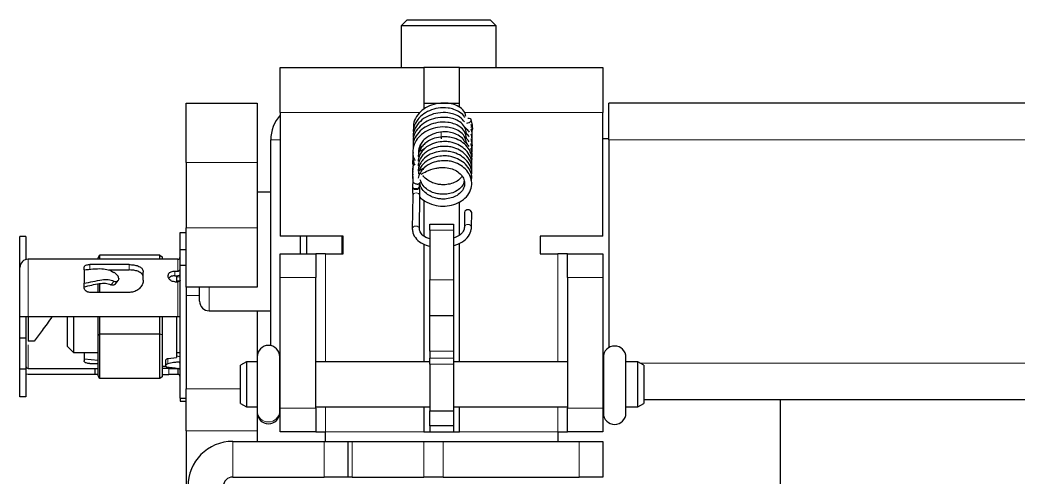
# Model space of a CAD drawing. Header units: millimetres. Extents: x -287 to 523, y -14 to 1990.
# Drawn here: x -203 to -118.8, y 31.5 to 70 of the extents above; entities that cross this region are included whole.
import ezdxf

# ---------------------------------------------------------------- set-up
doc = ezdxf.new("R2010")
doc.units = ezdxf.units.MM

msp = doc.modelspace()

# ---------------------------------------------------------------- linework, layer by layer
at = {"color": 7, "linetype": 'Continuous', "lineweight": 25}
for p, q in [((-170.309, 70.025), (-170.809, 69.525)), ((-170.309, 70.025), (-166.505, 70.025)), ((-166.505, 70.025), (-163.309, 70.025)), ((-162.809, 69.525), (-163.309, 70.025)), ((-170.809, 69.525), (-170.809, 66.025)), ((-166.461, 69.525), (-170.809, 69.525)), ((-162.809, 69.525), (-166.461, 69.525)), ((-162.809, 66.025), (-162.809, 69.525)), ((-181.009, 62.225), (-181.009, 66.025)), ((-181.009, 66.025), (-168.909, 66.025)), ((-168.909, 66.025), (-168.909, 62.506)), ((-165.909, 66.025), (-168.909, 66.025)), ((-165.909, 66.025), (-153.809, 66.025)), ((-165.909, 62.683), (-165.909, 66.025)), ((-153.809, 66.025), (-153.809, 62.225)), ((-188.959, 63.025), (-182.959, 63.025)), ((-188.959, 58.025), (-188.959, 63.025)), ((-182.959, 63.025), (-182.959, 58.025)), ((-168.909, 63.025), (-165.909, 63.025)), ((-153.309, 59.925), (-153.309, 63.025)), ((-24.309, 63.025), (-153.309, 63.025)), ((-181.009, 62.225), (-181.009, 51.825)), ((-164.815, 61.167), (-164.91, 61.636)), ((-153.809, 51.825), (-153.809, 62.225)), ((-164.81, 61.089), (-164.815, 61.167)), ((-181.809, 42.588), (-181.809, 59.925)), ((-153.309, 60.025), (-153.809, 60.025)), ((-153.309, 59.925), (-153.309, 42.427)), ((-169.352, 58.924), (-168.833, 59.205)), ((-188.959, 58.025), (-188.959, 52.525)), ((-182.959, 58.025), (-182.959, 52.525)), ((-169.813, 58.063), (-169.826, 57.382)), ((-169.309, 57.337), (-168.792, 57.622)), ((-169.829, 56.464), (-169.87, 55.988)), ((-169.827, 56.854), (-169.833, 56.452)), ((-169.87, 55.988), (-169.866, 55.91)), ((-169.271, 56.022), (-169.244, 56.329)), ((-169.266, 55.943), (-169.271, 56.022)), ((-181.809, 55.525), (-182.959, 55.525)), ((-169.848, 55.228), (-169.88, 52.438)), ((-169.28, 52.431), (-169.248, 55.221)), ((-168.909, 54.838), (-168.909, 51.85)), ((-165.909, 51.923), (-165.909, 54.686)), ((-165.47, 53.81), (-165.484, 52.57)), ((-164.884, 52.563), (-164.87, 53.803)), ((-188.959, 47.525), (-188.959, 52.525)), ((-182.959, 52.525), (-182.959, 47.525)), ((-168.409, 52.825), (-166.409, 52.825)), ((-168.409, 52.325), (-168.409, 52.825)), ((-168.409, 52.325), (-168.409, 48.141)), ((-166.409, 52.825), (-166.409, 52.325)), ((-166.409, 52.325), (-166.409, 48.141)), ((-165.484, 52.582), (-165.484, 52.57)), ((-202.459, 51.783), (-202.959, 51.783)), ((-202.959, 49.175), (-202.959, 51.783)), ((-202.459, 51.783), (-202.459, 49.846)), ((-189.459, 52.125), (-188.959, 52.125)), ((-189.459, 50.658), (-189.459, 52.125)), ((-175.709, 51.825), (-181.009, 51.825)), ((-179.309, 50.325), (-179.309, 51.825)), ((-178.809, 51.825), (-178.809, 50.325)), ((-175.809, 51.825), (-175.809, 50.325)), ((-175.709, 50.325), (-175.709, 51.825)), ((-153.809, 51.825), (-159.109, 51.825)), ((-159.109, 51.825), (-159.109, 50.325)), ((-189.459, 49.348), (-189.459, 50.658)), ((-188.959, 50.658), (-189.459, 50.658)), ((-168.909, 51.14), (-168.909, 41.225)), ((-165.909, 41.225), (-165.909, 51.224)), ((-196.659, 49.875), (-202.259, 49.875)), ((-189.659, 49.875), (-196.659, 49.875)), ((-196.359, 49.971), (-196.244, 50.218)), ((-196.359, 49.875), (-196.359, 49.971)), ((-196.244, 50.218), (-196.244, 49.875)), ((-191.159, 50.218), (-196.244, 50.218)), ((-191.159, 49.875), (-191.159, 50.218)), ((-191.159, 50.218), (-190.959, 50.076)), ((-190.959, 50.076), (-190.959, 49.875)), ((-181.009, 50.325), (-178.009, 50.325)), ((-181.009, 48.325), (-181.009, 50.325)), ((-178.009, 50.325), (-178.009, 48.325)), ((-177.209, 50.325), (-178.009, 50.325)), ((-177.209, 50.325), (-175.709, 50.325)), ((-159.109, 50.325), (-157.609, 50.325)), ((-156.809, 50.325), (-157.609, 50.325)), ((-156.809, 48.325), (-156.809, 50.325)), ((-156.809, 50.325), (-153.809, 50.325)), ((-153.809, 50.325), (-153.809, 48.325)), ((-202.959, 45.025), (-202.959, 49.175)), ((-197.559, 48.974), (-197.559, 49.186)), ((-197.559, 48.974), (-197.559, 47.842)), ((-193.759, 49.421), (-197.059, 49.421)), ((-195.478, 48.968), (-193.759, 48.968)), ((-189.909, 48.873), (-189.659, 48.873)), ((-189.459, 38.167), (-189.459, 49.348)), ((-188.959, 49.348), (-189.459, 49.348)), ((-194.908, 47.787), (-194.676, 48.081)), ((-194.632, 48.247), (-194.632, 48.218)), ((-192.559, 48.099), (-192.559, 48.777)), ((-190.459, 48.395), (-190.459, 48.514)), ((-189.909, 48.477), (-189.659, 48.477)), ((-189.909, 47.978), (-189.659, 47.978)), ((-189.759, 48.477), (-189.759, 47.978)), ((-189.459, 48.402), (-189.759, 48.359)), ((-189.501, 48.025), (-189.759, 48.025)), ((-181.009, 37.325), (-181.009, 48.325)), ((-178.009, 37.325), (-178.009, 48.325)), ((-168.409, 45.141), (-168.409, 48.141)), ((-166.409, 48.141), (-166.409, 45.141)), ((-156.809, 48.325), (-156.809, 37.325)), ((-153.809, 48.325), (-153.809, 37.325)), ((-197.559, 47.517), (-197.559, 47.842)), ((-196.359, 47.075), (-196.359, 47.804)), ((-196.244, 47.865), (-196.244, 47.075)), ((-194.949, 47.743), (-194.912, 47.789)), ((-182.959, 47.525), (-188.959, 47.525)), ((-188.959, 47.525), (-188.959, 46.813)), ((-187.809, 46.325), (-187.809, 47.525)), ((-193.759, 47.075), (-197.059, 47.075)), ((-188.959, 46.813), (-188.959, 38.955)), ((-187.009, 45.525), (-181.809, 45.525)), ((-182.959, 45.525), (-182.959, 41.721)), ((-202.259, 45.025), (-202.959, 45.025)), ((-202.959, 43.219), (-202.959, 45.025)), ((-202.459, 45.025), (-202.459, 43.219)), ((-200.259, 45.025), (-202.259, 45.025)), ((-189.659, 45.025), (-200.259, 45.025)), ((-198.959, 42.525), (-198.959, 45.025)), ((-198.459, 45.025), (-198.459, 42.025)), ((-196.33, 45.025), (-196.359, 44.997)), ((-196.359, 43.457), (-196.359, 44.997)), ((-196.244, 45.025), (-196.244, 43.557)), ((-191.159, 43.557), (-191.159, 45.025)), ((-190.959, 44.979), (-190.959, 43.499)), ((-189.759, 45.025), (-189.759, 41.603)), ((-189.459, 45.025), (-189.659, 45.025)), ((-168.409, 45.141), (-166.409, 45.141)), ((-168.409, 42.141), (-168.409, 45.141)), ((-166.409, 45.141), (-166.409, 42.141)), ((-202.459, 43.219), (-202.959, 43.219)), ((-202.959, 40.609), (-202.959, 43.219)), ((-202.459, 43.219), (-202.459, 40.609)), ((-201.759, 42.976), (-202.259, 42.976)), ((-196.244, 43.557), (-196.359, 43.457)), ((-196.359, 40.079), (-196.359, 43.457)), ((-196.244, 43.557), (-196.244, 39.833)), ((-191.159, 43.557), (-196.244, 43.557)), ((-191.159, 39.833), (-191.159, 43.557)), ((-190.959, 43.499), (-191.159, 43.557)), ((-190.959, 43.499), (-190.959, 39.975)), ((-198.959, 42.525), (-198.459, 42.025)), ((-168.409, 42.141), (-168.409, 41.524)), ((-166.409, 42.141), (-166.409, 41.524)), ((-198.459, 42.025), (-196.359, 42.025)), ((-197.559, 42.025), (-197.559, 41.484)), ((-197.559, 41.484), (-197.559, 41.32)), ((-197.559, 41.484), (-196.359, 41.366)), ((-190.473, 41.502), (-189.759, 41.603)), ((-189.759, 42.025), (-189.459, 42.025)), ((-189.459, 41.649), (-189.759, 41.692)), ((-182.961, 41.66), (-182.961, 37.069)), ((-181.061, 37.069), (-181.061, 41.66)), ((-168.409, 41.041), (-168.409, 41.524)), ((-166.409, 41.524), (-166.409, 41.041)), ((-153.771, 41.612), (-153.771, 36.912)), ((-151.871, 36.912), (-151.871, 41.612)), ((-202.959, 38.268), (-202.959, 40.609)), ((-202.459, 40.609), (-202.959, 40.609)), ((-202.459, 40.609), (-202.459, 38.268)), ((-202.259, 40.675), (-196.659, 40.675)), ((-197.059, 41.083), (-196.359, 41.083)), ((-196.659, 40.675), (-196.659, 40.175)), ((-196.659, 40.675), (-196.359, 40.675)), ((-190.959, 40.875), (-190.659, 40.875)), ((-190.409, 40.675), (-190.959, 40.675)), ((-190.659, 40.863), (-190.659, 40.938)), ((-190.409, 40.675), (-189.659, 40.675)), ((-189.659, 40.675), (-189.659, 40.175)), ((-183.859, 41.225), (-184.359, 40.937)), ((-184.359, 37.714), (-184.359, 40.937)), ((-182.961, 41.225), (-183.859, 41.225)), ((-183.859, 41.225), (-183.859, 37.425)), ((-181.009, 41.225), (-181.061, 41.225)), ((-168.409, 41.225), (-178.009, 41.225)), ((-168.409, 41.041), (-168.409, 37.099)), ((-156.809, 41.225), (-166.409, 41.225)), ((-166.409, 41.041), (-166.409, 37.099)), ((-153.771, 41.225), (-153.809, 41.225)), ((-150.859, 41.225), (-151.871, 41.225)), ((-150.359, 40.937), (-150.859, 41.225)), ((-150.859, 39.325), (-150.859, 41.225)), ((-150.359, 40.937), (-150.359, 39.325)), ((-196.659, 40.175), (-202.259, 40.175)), ((-196.359, 40.175), (-196.659, 40.175)), ((-196.244, 39.833), (-196.359, 40.079)), ((-191.159, 39.833), (-196.244, 39.833)), ((-190.959, 39.975), (-191.159, 39.833)), ((-190.959, 40.175), (-190.409, 40.175)), ((-189.659, 40.175), (-190.409, 40.175)), ((-188.959, 35.419), (-188.959, 38.955)), ((-150.859, 37.425), (-150.859, 39.325)), ((-150.359, 39.325), (-150.359, 37.714)), ((-202.459, 38.268), (-202.959, 38.268)), ((-189.459, 38.167), (-188.959, 38.167)), ((-189.459, 38.167), (-189.459, 37.925)), ((-189.459, 37.925), (-188.959, 37.925)), ((-27.159, 38.025), (-150.359, 38.025)), ((-138.859, 38.025), (-138.859, 24.625)), ((-184.359, 37.714), (-183.859, 37.425)), ((-183.859, 37.425), (-182.961, 37.425)), ((-182.961, 37.069), (-182.961, 36.96)), ((-181.061, 37.425), (-181.009, 37.425)), ((-181.061, 36.96), (-181.061, 37.069)), ((-181.009, 35.325), (-181.009, 37.325)), ((-178.009, 37.425), (-168.409, 37.425)), ((-178.009, 37.325), (-178.009, 35.325)), ((-168.909, 37.425), (-168.909, 35.325)), ((-168.409, 37.099), (-166.409, 37.099)), ((-168.409, 35.825), (-168.409, 37.099)), ((-166.409, 37.425), (-156.809, 37.425)), ((-166.409, 37.099), (-166.409, 35.825)), ((-165.909, 35.325), (-165.909, 37.425)), ((-156.809, 35.325), (-156.809, 37.325)), ((-153.809, 37.425), (-153.771, 37.425)), ((-153.809, 37.325), (-153.809, 35.325)), ((-151.871, 37.425), (-150.859, 37.425)), ((-150.859, 37.425), (-150.359, 37.714)), ((-182.959, 36.899), (-182.959, 35.419)), ((-188.959, 35.419), (-188.959, 30.802)), ((-182.959, 35.419), (-182.959, 34.525)), ((-166.409, 35.825), (-168.409, 35.825)), ((-168.409, 35.825), (-168.409, 35.325)), ((-166.409, 35.825), (-166.409, 35.325)), ((-185.009, 34.525), (-177.309, 34.525)), ((-178.009, 35.325), (-181.009, 35.325)), ((-178.009, 35.325), (-177.209, 35.325)), ((-177.309, 34.525), (-175.309, 34.525)), ((-177.209, 34.525), (-177.209, 35.325)), ((-175.309, 34.525), (-175.309, 31.525)), ((-175.309, 34.525), (-174.948, 34.525)), ((-174.948, 34.525), (-168.906, 34.525)), ((-168.909, 35.325), (-168.409, 35.325)), ((-168.906, 34.525), (-167.268, 34.525)), ((-168.409, 35.325), (-166.409, 35.325)), ((-167.268, 34.525), (-155.809, 34.525)), ((-166.409, 35.325), (-165.909, 35.325)), ((-157.609, 35.325), (-157.609, 34.525)), ((-157.609, 35.325), (-156.809, 35.325)), ((-153.809, 35.325), (-156.809, 35.325)), ((-155.809, 34.525), (-153.809, 34.525)), ((-153.809, 34.525), (-153.809, 31.525)), ((-185.009, 31.525), (-177.309, 31.525)), ((-175.309, 31.525), (-177.309, 31.525)), ((-174.948, 31.525), (-175.309, 31.525)), ((-174.948, 31.525), (-168.906, 31.525)), ((-167.268, 31.525), (-168.906, 31.525)), ((-167.268, 31.525), (-155.809, 31.525)), ((-153.809, 31.525), (-155.809, 31.525))]:
    msp.add_line(p, q, dxfattribs=at)
at = {"color": 8, "linetype": 'Continuous', "lineweight": 18}
for p, q in [((-169.222, 62.225), (-181.009, 62.225)), ((-153.809, 62.225), (-165.459, 62.225)), ((-181.009, 59.925), (-181.809, 59.925)), ((-24.309, 59.925), (-153.309, 59.925)), ((-182.959, 58.025), (-188.959, 58.025)), ((-188.959, 52.525), (-182.959, 52.525)), ((-166.409, 52.325), (-168.409, 52.325)), ((-202.259, 49.875), (-202.259, 45.025)), ((-189.659, 48.873), (-189.659, 49.875)), ((-177.209, 41.225), (-177.209, 50.325)), ((-157.609, 50.325), (-157.609, 41.225)), ((-197.059, 49.421), (-197.059, 48.968)), ((-193.759, 48.968), (-193.759, 49.421)), ((-189.909, 48.873), (-189.909, 48.477)), ((-189.659, 45.025), (-189.659, 47.978)), ((-178.009, 48.325), (-181.009, 48.325)), ((-168.409, 48.141), (-166.409, 48.141)), ((-153.809, 48.325), (-156.809, 48.325)), ((-187.009, 47.525), (-187.009, 45.525)), ((-187.809, 46.813), (-188.959, 46.813)), ((-202.259, 42.666), (-202.259, 40.675)), ((-166.409, 42.141), (-168.409, 42.141)), ((-168.409, 41.524), (-166.409, 41.524)), ((-190.409, 40.175), (-190.409, 40.675)), ((-166.409, 41.041), (-168.409, 41.041)), ((-26.832, 41.125), (-150.686, 41.125)), ((-188.959, 38.955), (-184.359, 38.955)), ((-181.009, 37.325), (-178.009, 37.325)), ((-177.209, 35.325), (-177.209, 37.425)), ((-157.609, 37.425), (-157.609, 35.325)), ((-156.809, 37.325), (-153.809, 37.325)), ((-182.959, 35.419), (-188.959, 35.419)), ((-185.009, 31.525), (-185.009, 34.525)), ((-177.309, 31.525), (-177.309, 34.525)), ((-168.909, 35.325), (-177.209, 35.325)), ((-174.948, 34.525), (-174.948, 31.525)), ((-168.906, 31.525), (-168.906, 34.525)), ((-167.268, 34.525), (-167.268, 31.525)), ((-157.609, 35.325), (-165.909, 35.325)), ((-155.809, 31.525), (-155.809, 34.525))]:
    msp.add_line(p, q, dxfattribs=at)
at = {"color": 7, "linetype": 'Continuous', "lineweight": 25, "flags": 128}
for points in [[(-165.283, 61.343), (-165.196, 61.351), (-165.085, 61.389), (-164.991, 61.449), (-164.927, 61.522), (-164.904, 61.598), (-164.926, 61.665), (-164.987, 61.712), (-165.081, 61.732), (-165.191, 61.723), (-165.191, 61.723)], [(-189.459, 48.5), (-189.523, 48.487), (-189.659, 48.477)], [(-189.459, 48.1), (-189.463, 48.076), (-189.474, 48.053), (-189.493, 48.032), (-189.518, 48.014), (-189.548, 47.998), (-189.583, 47.987), (-189.62, 47.98), (-189.659, 47.978)], [(-202.259, 40.175), (-202.396, 40.189), (-202.459, 40.205)]]:
    msp.add_lwpolyline(points, dxfattribs=at)
at = {"color": 8, "linetype": 'Continuous', "lineweight": 18, "flags": 128}
for points in [[(-169.87, 55.988), (-169.848, 55.925), (-169.784, 55.867), (-169.687, 55.83), (-169.573, 55.819)], [(-169.866, 55.91), (-169.844, 55.847), (-169.779, 55.789), (-169.683, 55.751), (-169.568, 55.74)], [(-169.573, 55.819), (-169.458, 55.836), (-169.36, 55.88), (-169.294, 55.942), (-169.271, 56.014), (-169.271, 56.021)], [(-169.568, 55.74), (-169.453, 55.758), (-169.356, 55.801), (-169.29, 55.864), (-169.266, 55.935), (-169.266, 55.943)], [(-169.561, 55.46), (-169.445, 55.445), (-169.345, 55.397), (-169.276, 55.323), (-169.248, 55.233), (-169.248, 55.221)], [(-169.593, 52.67), (-169.477, 52.656), (-169.377, 52.608), (-169.308, 52.533), (-169.28, 52.444), (-169.28, 52.434)]]:
    msp.add_lwpolyline(points, dxfattribs=at)
at = {"color": 7, "linetype": 'Continuous', "lineweight": 25}
for centre, radius, start, end in [((-178.709, 59.925), 3.1, 137.89655, 180), ((-166.402, 60.185), 1.046, 179.97298, 189.73536), ((-165.204, 53.774), 0.269, 85.56913, 172.30264), ((-165.142, 53.771), 0.273, 6.61508, 98.74019), ((-202.259, 49.175), 0.7, 90, 180), ((-189.659, 50.075), 0.2, 270, 0), ((-189.641, 49.055), 0.183, 264.18756, 352.66613), ((-187.009, 46.325), 0.8, 180, 270), ((-182.011, 41.66), 0.95, 0, 180), ((-152.821, 41.612), 0.95, 0, 180), ((-189.559, 41.944), 0.0996, 3.92792, 54.46683), ((-202.259, 40.875), 0.2, 180, 270), ((-189.659, 39.975), 0.2, 0, 90), ((-182.011, 36.96), 0.95, 180, 0), ((-152.821, 36.912), 0.95, 180, 0), ((-185.009, 30.725), 3.8, 90, 180), ((-185.009, 30.725), 0.8, 90, 180)]:
    msp.add_arc(centre, radius, start, end, dxfattribs=at)
at = {"color": 8, "linetype": 'Continuous', "lineweight": 18}
for centre, radius, start, end in [((-165.008, 61.181), 0.194, 281.16678, 355.78028), ((-164.958, 61.086), 0.147, 305.37952, 0.99151), ((-161.659, 60.49), 5.797, 179.23853, 183.01816), ((-169.582, 55.192), 0.269, 85.56913, 172.30264), ((-169.614, 52.402), 0.269, 85.57069, 172.28471), ((-165.217, 52.531), 0.272, 85.84851, 169.10635), ((-165.156, 52.531), 0.273, 6.62516, 98.73922), ((-182.033, 37.091), 0.929, 181.38421, 271.32035), ((-181.99, 37.091), 0.929, 268.67965, 358.61579)]:
    msp.add_arc(centre, radius, start, end, dxfattribs=at)
at = {"color": 7, "linetype": 'Continuous', "lineweight": 25}
for points, knots in [([(-165.46, 61.804), (-165.463, 61.812), (-165.518, 61.998), (-165.833, 62.248), (-166.322, 62.502), (-166.956, 62.638), (-167.686, 62.628), (-168.449, 62.413), (-169.092, 62.032), (-169.563, 61.496), (-169.812, 60.965), (-169.794, 60.631), (-169.788, 60.525)], [0, 0, 0, 0, 0.004993, 0.1184, 0.219918, 0.305422, 0.440621, 0.56324, 0.685592, 0.810243, 0.939925, 1, 1, 1, 1]), ([(-165.363, 61.907), (-165.387, 62.018), (-165.453, 62.311), (-165.815, 62.653), (-166.314, 62.903), (-166.946, 63.041), (-167.677, 63.031), (-168.44, 62.818), (-169.084, 62.437), (-169.558, 61.903), (-169.813, 61.347), (-169.791, 60.986), (-169.783, 60.854)], [0, 0, 0, 0, 0.063333, 0.16851, 0.262688, 0.342003, 0.46736, 0.58109, 0.694609, 0.810179, 0.930447, 1, 1, 1, 1]), ([(-165.308, 60.472), (-165.348, 60.665), (-165.426, 61.043), (-165.837, 61.452), (-166.343, 61.698), (-166.974, 61.834), (-167.706, 61.82), (-168.468, 61.604), (-169.108, 61.22), (-169.579, 60.683), (-169.829, 60.128), (-169.806, 59.77), (-169.797, 59.64)], [0, 0, 0, 0, 0.105289, 0.205903, 0.295917, 0.37175, 0.491758, 0.600525, 0.708989, 0.819647, 0.934706, 1, 1, 1, 1]), ([(-165.479, 61.432), (-165.596, 61.579), (-165.818, 61.859), (-166.336, 62.098), (-166.964, 62.237), (-167.697, 62.224), (-168.459, 62.009), (-169.1, 61.626), (-169.572, 61.089), (-169.824, 60.534), (-169.801, 60.175), (-169.792, 60.045)], [0, 0, 0, 0, 0.111414, 0.212113, 0.296936, 0.431116, 0.552769, 0.67412, 0.797839, 0.926514, 1, 1, 1, 1]), ([(-165.317, 59.666), (-165.359, 59.862), (-165.439, 60.242), (-165.854, 60.651), (-166.361, 60.895), (-166.994, 61.029), (-167.725, 61.013), (-168.487, 60.794), (-169.123, 60.408), (-169.602, 59.869), (-169.846, 59.224), (-169.868, 58.633), (-169.716, 58.308), (-169.662, 58.194)], [0, 0, 0, 0, 0.095875, 0.186437, 0.267412, 0.335647, 0.443719, 0.541603, 0.639152, 0.738819, 0.842388, 0.944313, 1, 1, 1, 1]), ([(-165.313, 60.069), (-165.353, 60.263), (-165.432, 60.643), (-165.845, 61.052), (-166.352, 61.296), (-166.984, 61.431), (-167.716, 61.417), (-168.477, 61.199), (-169.117, 60.814), (-169.586, 60.276), (-169.835, 59.721), (-169.81, 59.364), (-169.801, 59.235)], [0, 0, 0, 0, 0.105884, 0.20648, 0.296453, 0.37226, 0.492276, 0.601015, 0.709415, 0.82009, 0.935131, 1, 1, 1, 1]), ([(-165.497, 59.805), (-165.499, 59.812), (-165.557, 59.997), (-165.876, 60.246), (-166.368, 60.492), (-166.909, 60.615), (-167.271, 60.595), (-167.453, 60.584)], [0, 0, 0, 0, 0.01249, 0.301593, 0.560015, 0.777814, 1, 1, 1, 1]), ([(-165.46, 60.992), (-165.411, 60.952), (-165.258, 60.826), (-165.162, 60.675), (-165.097, 60.572)], [0, 0, 0, 0, 0.318089, 1, 1, 1, 1]), ([(-164.841, 60.063), (-164.83, 60.187), (-164.807, 60.44), (-164.879, 60.69), (-164.916, 60.818)], [0, 0, 0, 0, 0.492215, 1, 1, 1, 1]), ([(-164.835, 60.525), (-164.826, 60.629), (-164.805, 60.862), (-164.873, 61.092), (-164.911, 61.221)], [0, 0, 0, 0, 0.443375, 1, 1, 1, 1]), ([(-164.828, 60.736), (-164.823, 60.745), (-164.809, 60.768), (-164.798, 60.805), (-164.791, 60.839), (-164.787, 60.87), (-164.785, 60.898), (-164.784, 60.929), (-164.784, 60.943)], [0, 0, 0, 0, 0.097418, 0.258661, 0.384306, 0.517978, 0.767153, 1, 1, 1, 1]), ([(-164.799, 60.947), (-164.799, 60.947), (-164.799, 60.947), (-164.802, 60.968), (-164.805, 61.012), (-164.809, 61.063), (-164.81, 61.089)], [0, 0, 0, 0, 0.09133, 0.306343, 0.65458, 1, 1, 1, 1]), ([(-164.894, 57.668), (-164.876, 57.748), (-164.81, 58.038), (-164.964, 58.541), (-165.333, 59.08), (-165.874, 59.481), (-166.434, 59.704), (-166.989, 59.794), (-167.556, 59.777), (-168.215, 59.617), (-168.759, 59.299), (-169.121, 58.905), (-169.311, 58.542), (-169.383, 58.267), (-169.378, 58.145), (-169.378, 58.137)], [0, 0, 0, 0, 0.042773, 0.154687, 0.264374, 0.363222, 0.46079, 0.525858, 0.60643, 0.699498, 0.806987, 0.867935, 0.931565, 0.995417, 1, 1, 1, 1]), ([(-167.456, 60.569), (-167.472, 60.568), (-167.71, 60.551), (-168.196, 60.421), (-168.742, 60.11), (-169.104, 59.717), (-169.302, 59.352), (-169.384, 58.963), (-169.366, 58.739), (-169.357, 58.625)], [0, 0, 0, 0, 0.015165, 0.21726, 0.450342, 0.58255, 0.720623, 0.859229, 1, 1, 1, 1]), ([(-164.889, 58.07), (-164.871, 58.149), (-164.805, 58.438), (-164.958, 58.94), (-165.325, 59.48), (-165.865, 59.882), (-166.425, 60.106), (-166.979, 60.196), (-167.546, 60.18), (-168.206, 60.022), (-168.75, 59.704), (-169.113, 59.311), (-169.304, 58.948), (-169.377, 58.672), (-169.372, 58.548), (-169.371, 58.538)], [0, 0, 0, 0, 0.0423085, 0.1541496, 0.2638005, 0.3626205, 0.4601099, 0.525142, 0.6056854, 0.6987441, 0.8061459, 0.8670556, 0.9306563, 0.9944906, 1, 1, 1, 1]), ([(-165.531, 60.241), (-165.462, 60.185), (-165.284, 60.043), (-165.174, 59.871), (-165.106, 59.767)], [0, 0, 0, 0, 0.391046, 1, 1, 1, 1]), ([(-165.497, 59.805), (-165.442, 59.761), (-165.279, 59.629), (-165.178, 59.47), (-165.111, 59.364)], [0, 0, 0, 0, 0.334031, 1, 1, 1, 1]), ([(-165.391, 60.525), (-165.369, 60.507), (-165.243, 60.401), (-165.166, 60.274), (-165.102, 60.17)], [0, 0, 0, 0, 0.174816, 1, 1, 1, 1]), ([(-164.85, 59.257), (-164.849, 59.257), (-164.802, 59.378), (-164.832, 59.639), (-164.894, 59.888), (-164.925, 60.012)], [0, 0, 0, 0, 0.0001717, 0.5026666, 1, 1, 1, 1]), ([(-164.845, 59.66), (-164.834, 59.786), (-164.812, 60.038), (-164.884, 60.289), (-164.92, 60.415)], [0, 0, 0, 0, 0.497485, 1, 1, 1, 1]), ([(-164.903, 56.865), (-164.885, 56.947), (-164.82, 57.239), (-164.977, 57.743), (-165.349, 58.28), (-165.891, 58.68), (-166.453, 58.901), (-167.009, 58.989), (-167.576, 58.97), (-168.234, 58.808), (-168.777, 58.488), (-169.137, 58.093), (-169.327, 57.729), (-169.398, 57.443), (-169.39, 57.311), (-169.389, 57.293)], [0, 0, 0, 0, 0.043364, 0.154562, 0.263475, 0.361617, 0.458588, 0.523228, 0.603234, 0.695603, 0.802439, 0.862993, 0.926189, 0.989583, 1, 1, 1, 1]), ([(-164.898, 57.267), (-164.88, 57.348), (-164.815, 57.638), (-164.971, 58.142), (-165.341, 58.68), (-165.883, 59.081), (-166.444, 59.303), (-166.999, 59.391), (-167.566, 59.373), (-168.225, 59.213), (-168.768, 58.894), (-169.13, 58.499), (-169.318, 58.136), (-169.39, 57.862), (-169.384, 57.742), (-169.384, 57.736)], [0, 0, 0, 0, 0.043237, 0.155226, 0.264949, 0.363826, 0.461472, 0.526578, 0.607178, 0.700257, 0.807834, 0.868821, 0.932479, 0.996349, 1, 1, 1, 1]), ([(-169.211, 59.001), (-169.211, 59.087), (-169.211, 59.241), (-169.124, 59.378), (-169.086, 59.437)], [0, 0, 0, 0, 0.563743, 1, 1, 1, 1]), ([(-164.873, 58.42), (-164.867, 58.433), (-164.813, 58.567), (-164.84, 58.838), (-164.903, 59.085), (-164.934, 59.206)], [0, 0, 0, 0, 0.051584, 0.533192, 1, 1, 1, 1]), ([(-164.854, 58.856), (-164.854, 58.857), (-164.806, 58.978), (-164.837, 59.239), (-164.899, 59.486), (-164.93, 59.609)], [0, 0, 0, 0, 0.0025156, 0.5064234, 1, 1, 1, 1]), ([(-169.808, 58.466), (-169.854, 58.236), (-169.901, 58.002), (-169.819, 57.783), (-169.818, 57.779)], [0, 0, 0, 0, 0.985359, 1, 1, 1, 1]), ([(-169.803, 58.869), (-169.834, 58.642), (-169.883, 58.271), (-169.728, 57.923), (-169.668, 57.788)], [0, 0, 0, 0, 0.612736, 1, 1, 1, 1]), ([(-169.249, 55.106), (-169.244, 55.1), (-169.138, 54.966), (-168.751, 54.712), (-168.109, 54.42), (-167.31, 54.315), (-166.548, 54.4), (-165.848, 54.674), (-165.285, 55.117), (-164.932, 55.691), (-164.828, 56.322), (-164.98, 56.943), (-165.367, 57.481), (-165.909, 57.879), (-166.472, 58.098), (-167.028, 58.184), (-167.595, 58.163), (-168.253, 58), (-168.797, 57.677), (-169.15, 57.283), (-169.329, 56.963), (-169.36, 56.764), (-169.372, 56.689)], [0, 0, 0, 0, 0.002052, 0.044802, 0.111657, 0.171853, 0.231635, 0.292253, 0.355355, 0.417763, 0.478389, 0.541427, 0.60313, 0.658728, 0.713717, 0.750355, 0.795682, 0.847989, 0.908576, 0.942903, 0.978714, 1, 1, 1, 1]), ([(-164.908, 56.464), (-164.889, 56.546), (-164.825, 56.839), (-164.984, 57.343), (-165.357, 57.88), (-165.9, 58.279), (-166.463, 58.5), (-167.018, 58.586), (-167.586, 58.566), (-168.243, 58.404), (-168.788, 58.082), (-169.142, 57.689), (-169.324, 57.363), (-169.356, 57.158), (-169.369, 57.078)], [0, 0, 0, 0, 0.04529, 0.16028, 0.272871, 0.374324, 0.474616, 0.541455, 0.624163, 0.719631, 0.830128, 0.892746, 0.958084, 1, 1, 1, 1]), ([(-169.822, 57.257), (-169.869, 57.023), (-169.916, 56.786), (-169.832, 56.564), (-169.831, 56.562)], [0, 0, 0, 0, 0.9913257, 1, 1, 1, 1]), ([(-169.817, 57.66), (-169.864, 57.427), (-169.911, 57.191), (-169.828, 56.97), (-169.827, 56.968)], [0, 0, 0, 0, 0.989365, 1, 1, 1, 1]), ([(-169.145, 57.025), (-168.998, 57.112), (-168.626, 57.332), (-168.088, 57.519), (-167.572, 57.592), (-167.148, 57.609), (-166.653, 57.539), (-166.134, 57.321), (-165.735, 56.996), (-165.497, 56.598), (-165.443, 56.173), (-165.572, 55.755), (-165.875, 55.386), (-166.319, 55.113), (-166.841, 54.955), (-167.33, 54.924), (-167.779, 54.976), (-168.193, 55.095), (-168.626, 55.317), (-169.004, 55.67), (-169.237, 56.041), (-169.231, 56.281), (-169.229, 56.344)], [0, 0, 0, 0, 0.055596, 0.140078, 0.172952, 0.200821, 0.255696, 0.31011, 0.365013, 0.421726, 0.477431, 0.531435, 0.587776, 0.643286, 0.693678, 0.74371, 0.77672, 0.816999, 0.86302, 0.916065, 0.978165, 1, 1, 1, 1]), ([(-169.824, 56.462), (-169.827, 56.455), (-169.84, 56.425), (-169.815, 56.363), (-169.753, 56.293), (-169.654, 56.235), (-169.577, 56.219), (-169.539, 56.21)], [0, 0, 0, 0, 0.077645, 0.308234, 0.538823, 0.769411, 1, 1, 1, 1]), ([(-165.508, 56.445), (-165.53, 56.351), (-165.586, 56.116), (-165.877, 55.788), (-166.316, 55.514), (-166.84, 55.357), (-167.329, 55.327), (-167.778, 55.38), (-168.193, 55.499), (-168.62, 55.722), (-169.02, 56.074), (-169.15, 56.392), (-169.22, 56.563)], [0, 0, 0, 0, 0.0768252, 0.1932734, 0.3079647, 0.4120796, 0.5155035, 0.5837224, 0.6669455, 0.7620095, 0.8716659, 1, 1, 1, 1]), ([(-165.694, 56.842), (-165.756, 56.759), (-165.909, 56.551), (-166.318, 56.318), (-166.837, 56.161), (-167.329, 56.133), (-167.776, 56.188), (-168.193, 56.307), (-168.608, 56.535), (-168.898, 56.753), (-168.976, 56.911), (-168.983, 56.927)], [0, 0, 0, 0, 0.099421, 0.248952, 0.384695, 0.519664, 0.608648, 0.717156, 0.841041, 0.984161, 1, 1, 1, 1]), ([(-169.866, 55.91), (-169.863, 55.857), (-169.858, 55.754), (-169.852, 55.567), (-169.848, 55.396), (-169.847, 55.285), (-169.848, 55.239), (-169.848, 55.228)], [0, 0, 0, 0, 0.24166, 0.475271, 0.711669, 0.92868, 1, 1, 1, 1]), ([(-169.539, 56.21), (-169.5, 56.207), (-169.423, 56.202), (-169.325, 56.23), (-169.259, 56.278), (-169.25, 56.321), (-169.246, 56.34)], [0, 0, 0, 0, 0.262864, 0.525728, 0.788592, 1, 1, 1, 1]), ([(-169.248, 55.221), (-169.248, 55.268), (-169.247, 55.365), (-169.251, 55.562), (-169.258, 55.77), (-169.264, 55.885), (-169.266, 55.943)], [0, 0, 0, 0, 0.243086, 0.500781, 0.748307, 1, 1, 1, 1]), ([(-169.88, 52.438), (-169.87, 52.318), (-169.844, 52.004), (-169.55, 51.543), (-169.053, 51.153), (-168.605, 51.026), (-168.409, 50.97)], [0, 0, 0, 0, 0.178356, 0.465165, 0.765567, 1, 1, 1, 1]), ([(-168.409, 51.596), (-168.525, 51.633), (-168.838, 51.732), (-169.15, 52.015), (-169.273, 52.26), (-169.279, 52.398), (-169.28, 52.431)], [0, 0, 0, 0, 0.20072, 0.544447, 0.889913, 1, 1, 1, 1]), ([(-165.484, 52.57), (-165.49, 52.512), (-165.506, 52.346), (-165.701, 52.052), (-166.037, 51.776), (-166.322, 51.681), (-166.409, 51.652)], [0, 0, 0, 0, 0.186073, 0.531266, 0.856526, 1, 1, 1, 1]), ([(-166.409, 51.004), (-166.161, 51.097), (-165.641, 51.291), (-165.121, 51.78), (-164.905, 52.239), (-164.889, 52.498), (-164.884, 52.563)], [0, 0, 0, 0, 0.2967487, 0.6211117, 0.9046327, 1, 1, 1, 1]), ([(-197.559, 49.186), (-197.554, 49.215), (-197.543, 49.271), (-197.457, 49.341), (-197.331, 49.392), (-197.19, 49.417), (-197.097, 49.42), (-197.059, 49.421)], [0, 0, 0, 0, 0.214373, 0.428779, 0.642592, 0.856666, 1, 1, 1, 1]), ([(-197.559, 48.974), (-197.06, 49.037), (-196.389, 49.122), (-195.495, 49.016), (-195.19, 48.844), (-195.035, 48.757)], [0, 0, 0, 0, 0.587693, 0.790818, 1, 1, 1, 1]), ([(-193.759, 49.421), (-193.624, 49.416), (-193.355, 49.404), (-192.995, 49.313), (-192.726, 49.164), (-192.58, 48.977), (-192.565, 48.836), (-192.559, 48.777)], [0, 0, 0, 0, 0.2132377, 0.4264897, 0.6391595, 0.8495978, 1, 1, 1, 1]), ([(-192.559, 48.308), (-192.571, 48.393), (-192.596, 48.564), (-192.794, 48.759), (-193.09, 48.891), (-193.429, 48.958), (-193.66, 48.965), (-193.759, 48.968)], [0, 0, 0, 0, 0.212376, 0.424979, 0.633479, 0.843609, 1, 1, 1, 1]), ([(-190.459, 48.514), (-190.453, 48.556), (-190.441, 48.641), (-190.347, 48.748), (-190.208, 48.827), (-190.053, 48.867), (-189.95, 48.872), (-189.909, 48.873)], [0, 0, 0, 0, 0.2143054, 0.4286504, 0.6422794, 0.8562229, 1, 1, 1, 1]), ([(-197.559, 47.842), (-197.06, 47.95), (-196.389, 48.096), (-195.495, 48.207), (-195.19, 48.085), (-195.035, 48.024)], [0, 0, 0, 0, 0.587693, 0.790818, 1, 1, 1, 1]), ([(-194.632, 48.247), (-194.637, 48.288), (-194.646, 48.372), (-194.722, 48.507), (-194.833, 48.631), (-194.945, 48.713), (-195.015, 48.747), (-195.035, 48.757)], [0, 0, 0, 0, 0.2258834, 0.4517668, 0.6776501, 0.9035238, 1, 1, 1, 1]), ([(-195.035, 48.024), (-194.987, 48.012), (-194.889, 47.988), (-194.764, 48.008), (-194.674, 48.068), (-194.636, 48.146), (-194.633, 48.202), (-194.632, 48.218)], [0, 0, 0, 0, 0.225867, 0.451734, 0.677598, 0.903479, 1, 1, 1, 1]), ([(-192.559, 48.099), (-192.572, 47.993), (-192.596, 47.78), (-192.796, 47.474), (-193.094, 47.234), (-193.433, 47.096), (-193.662, 47.081), (-193.759, 47.075)], [0, 0, 0, 0, 0.212833, 0.42585, 0.635542, 0.846587, 1, 1, 1, 1]), ([(-189.909, 47.978), (-189.971, 47.983), (-190.095, 47.992), (-190.259, 48.067), (-190.384, 48.175), (-190.45, 48.291), (-190.456, 48.365), (-190.459, 48.395)], [0, 0, 0, 0, 0.214393, 0.428789, 0.643061, 0.856854, 1, 1, 1, 1]), ([(-189.909, 48.477), (-189.971, 48.473), (-190.095, 48.466), (-190.258, 48.406), (-190.371, 48.333), (-190.403, 48.272), (-190.414, 48.25)], [0, 0, 0, 0, 0.28124, 0.562484, 0.843527, 1, 1, 1, 1]), ([(-197.559, 47.552), (-197.13, 47.649), (-196.538, 47.784), (-195.725, 47.898), (-195.433, 47.777), (-195.286, 47.717)], [0, 0, 0, 0, 0.5666604, 0.7809048, 1, 1, 1, 1]), ([(-197.059, 47.075), (-197.115, 47.08), (-197.228, 47.09), (-197.378, 47.168), (-197.491, 47.281), (-197.551, 47.405), (-197.557, 47.485), (-197.559, 47.517)], [0, 0, 0, 0, 0.214445, 0.428893, 0.643239, 0.857188, 1, 1, 1, 1]), ([(-194.949, 47.743), (-194.956, 47.738), (-194.991, 47.711), (-195.076, 47.685), (-195.19, 47.689), (-195.263, 47.71), (-195.286, 47.717)], [0, 0, 0, 0, 0.0886958, 0.4577393, 0.8266943, 1, 1, 1, 1]), ([(-202.259, 45.025), (-202.259, 44.631), (-202.259, 43.926), (-202.259, 43.266), (-202.259, 42.976)], [0, 0, 0, 0, 0.559866, 1, 1, 1, 1]), ([(-200.259, 45.025), (-200.539, 44.631), (-201.039, 43.926), (-201.539, 43.266), (-201.759, 42.976)], [0, 0, 0, 0, 0.559911, 1, 1, 1, 1]), ([(-197.059, 41.083), (-197.115, 41.085), (-197.228, 41.09), (-197.378, 41.127), (-197.49, 41.185), (-197.551, 41.253), (-197.557, 41.301), (-197.559, 41.32)], [0, 0, 0, 0, 0.214385, 0.428772, 0.643033, 0.856802, 1, 1, 1, 1]), ([(-190.659, 41.369), (-190.656, 41.383), (-190.651, 41.409), (-190.618, 41.445), (-190.591, 41.464), (-190.582, 41.47)], [0, 0, 0, 0, 0.404591, 0.809176, 1, 1, 1, 1]), ([(-190.659, 40.938), (-190.659, 40.965), (-190.659, 41.036), (-190.659, 41.15), (-190.659, 41.267), (-190.659, 41.339), (-190.659, 41.369)], [0, 0, 0, 0, 0.190015, 0.497902, 0.793065, 1, 1, 1, 1]), ([(-190.582, 41.47), (-190.569, 41.476), (-190.537, 41.491), (-190.497, 41.498), (-190.473, 41.502)], [0, 0, 0, 0, 0.40435, 1, 1, 1, 1]), ([(-190.501, 41.057), (-190.525, 41.049), (-190.574, 41.035), (-190.627, 41), (-190.655, 40.967), (-190.658, 40.946), (-190.659, 40.938)], [0, 0, 0, 0, 0.2663313, 0.5484492, 0.8291355, 1, 1, 1, 1]), ([(-190.659, 40.863), (-190.657, 40.851), (-190.652, 40.825), (-190.611, 40.793), (-190.557, 40.773), (-190.517, 40.767), (-190.501, 40.765)], [0, 0, 0, 0, 0.266311, 0.549123, 0.829777, 1, 1, 1, 1]), ([(-189.459, 41.047), (-189.46, 41.066), (-189.462, 41.102), (-189.479, 41.149), (-189.517, 41.195), (-189.593, 41.197), (-189.755, 41.194), (-190.067, 41.161), (-190.337, 41.096), (-190.501, 41.057)], [0, 0, 0, 0, 0.0520515, 0.1006214, 0.143629, 0.208426, 0.2776636, 0.5586593, 1, 1, 1, 1]), ([(-189.766, 40.675), (-189.845, 40.685), (-190.096, 40.717), (-190.336, 40.745), (-190.501, 40.765)], [0, 0, 0, 0, 0.313457, 1, 1, 1, 1]), ([(-189.459, 40.488), (-189.46, 40.507), (-189.462, 40.543), (-189.479, 40.593), (-189.516, 40.642), (-189.586, 40.653), (-189.634, 40.659), (-189.659, 40.662)], [0, 0, 0, 0, 0.195302, 0.377541, 0.538909, 0.761383, 1, 1, 1, 1])]:
    msp.add_open_spline(points, degree=3, knots=knots, dxfattribs=at)
at = {"color": 8, "linetype": 'Continuous', "lineweight": 18}
for points, knots in [([(-195.286, 47.717), (-195.265, 47.742), (-195.223, 47.793), (-195.156, 47.875), (-195.093, 47.953), (-195.051, 48.004), (-195.035, 48.024)], [0, 0, 0, 0, 0.246022, 0.497638, 0.810556, 1, 1, 1, 1]), ([(-190.473, 41.502), (-190.475, 41.468), (-190.478, 41.391), (-190.485, 41.271), (-190.493, 41.156), (-190.499, 41.085), (-190.501, 41.057), (-190.501, 41.057)], [0, 0, 0, 0, 0.23003, 0.514952, 0.811013, 0.999883, 1, 1, 1, 1])]:
    msp.add_open_spline(points, degree=3, knots=knots, dxfattribs=at)

doc.saveas('drawing.dxf')
